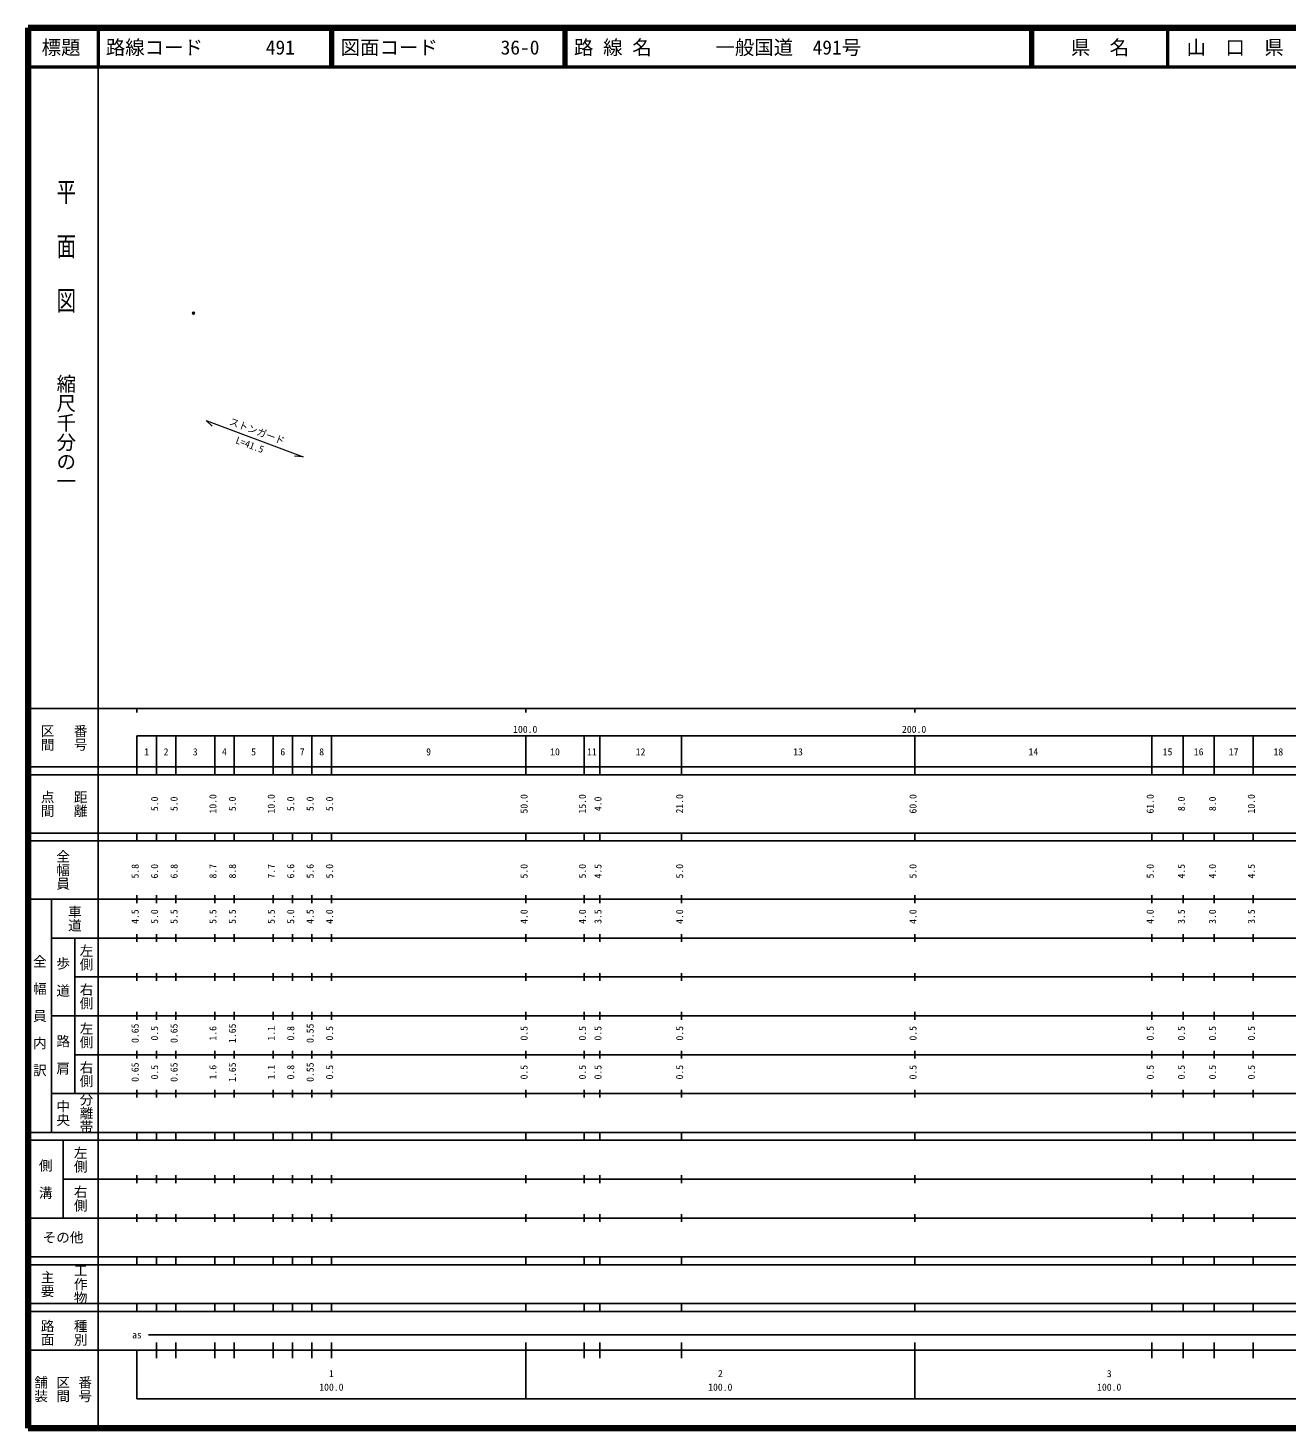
# Model space of a CAD drawing. Units: millimetres on the paper. Extents: x 40 to 680, y 20 to 380.
# Drawn here: x 40 to 363.7, y 20 to 380 of the extents above; entities that cross this region are included whole.
import ezdxf
from ezdxf.enums import TextEntityAlignment as Align

# ---------------------------------------------------------------- set-up
doc = ezdxf.new("R2010")
doc.units = ezdxf.units.MM
doc.header["$PDMODE"] = 32
doc.header["$PDSIZE"] = 0.5
doc.layers.add('M-OTRS', color=6, linetype='Continuous')
doc.layers.add('M-TTL-TXT', color=7, linetype='Continuous')
for name, color, linetype, lineweight in [('M-STR-HTXT', 7, 'Continuous', 13), ('M-TTL', 2, 'Continuous', 140), ('M-TTL-BAND', 7, 'Continuous', 25), ('M-TTL-LINE', 7, 'Continuous', 50)]:
    doc.layers.add(name, color=color, linetype=linetype, lineweight=lineweight)
doc.styles.add('@ＭＳ ゴシック', font='')
doc.styles.add('ＭＳ ゴシック', font='')
doc.styles.get('@ＭＳ ゴシック').set_extended_font_data('@MS Gothic')
doc.styles.get('ＭＳ ゴシック').set_extended_font_data('MS Gothic')

msp = doc.modelspace()

# ---------------------------------------------------------------- linework, layer by layer
at = {"layer": 'M-OTRS'}
msp.add_point((82.584, 306.703), dxfattribs=at)
at = {"layer": 'M-STR-HTXT'}
for p, q in [((85.799, 279.083), (110.718, 269.728)), ((85.799, 279.083), (87.358, 277.636)), ((110.718, 269.728), (108.532, 269.897))]:
    msp.add_line(p, q, dxfattribs=at)
at = {"layer": 'M-TTL'}
for p, q in [((40, 380), (40, 20)), ((680, 380), (40, 380)), ((40, 20), (680, 20))]:
    msp.add_line(p, q, dxfattribs=at)
at = {"layer": 'M-TTL-BAND'}
for p, q in [((58, 370), (58, 20)), ((40, 205), (579, 205)), ((68, 205), (68, 204)), ((168, 205), (168, 204)), ((268, 205), (268, 204)), ((68, 198), (579, 198)), ((68, 198), (68, 188)), ((73, 188), (73, 198)), ((78, 188), (78, 198)), ((88, 188), (88, 198)), ((93, 188), (93, 198)), ((103, 188), (103, 198)), ((108, 188), (108, 198)), ((113, 188), (113, 198)), ((118, 188), (118, 198)), ((168, 188), (168, 198)), ((183, 188), (183, 198)), ((187, 188), (187, 198)), ((208, 188), (208, 198)), ((268, 188), (268, 198)), ((329, 188), (329, 198)), ((337, 188), (337, 198)), ((345, 188), (345, 198)), ((355, 188), (355, 198)), ((40, 190), (579, 190)), ((40, 188), (579, 188)), ((40, 173), (579, 173)), ((68, 171), (68, 173)), ((73, 171), (73, 173)), ((78, 171), (78, 173)), ((88, 171), (88, 173)), ((93, 171), (93, 173)), ((103, 171), (103, 173)), ((108, 171), (108, 173)), ((113, 171), (113, 173)), ((118, 171), (118, 173)), ((168, 171), (168, 173)), ((183, 171), (183, 173)), ((187, 171), (187, 173)), ((208, 171), (208, 173)), ((268, 171), (268, 173)), ((329, 171), (329, 173)), ((337, 171), (337, 173)), ((345, 171), (345, 173)), ((355, 171), (355, 173)), ((40, 171), (579, 171)), ((40, 156), (579, 156)), ((46, 96), (46, 156)), ((68, 155), (68, 157)), ((73, 155), (73, 157)), ((78, 155), (78, 157)), ((88, 155), (88, 157)), ((93, 155), (93, 157)), ((103, 155), (103, 157)), ((108, 155), (108, 157)), ((113, 155), (113, 157)), ((118, 155), (118, 157)), ((168, 155), (168, 157)), ((183, 155), (183, 157)), ((187, 155), (187, 157)), ((208, 155), (208, 157)), ((268, 155), (268, 157)), ((329, 155), (329, 157)), ((337, 155), (337, 157)), ((345, 155), (345, 157)), ((355, 155), (355, 157)), ((46, 146), (579, 146)), ((52, 146), (52, 106)), ((68, 145), (68, 147)), ((73, 145), (73, 147)), ((78, 145), (78, 147)), ((88, 145), (88, 147)), ((93, 145), (93, 147)), ((103, 145), (103, 147)), ((108, 145), (108, 147)), ((113, 145), (113, 147)), ((118, 145), (118, 147)), ((168, 145), (168, 147)), ((183, 145), (183, 147)), ((187, 145), (187, 147)), ((208, 145), (208, 147)), ((268, 145), (268, 147)), ((329, 145), (329, 147)), ((337, 145), (337, 147)), ((345, 145), (345, 147)), ((355, 145), (355, 147)), ((68, 135), (68, 137)), ((73, 135), (73, 137)), ((78, 135), (78, 137)), ((88, 135), (88, 137)), ((93, 135), (93, 137)), ((103, 135), (103, 137)), ((108, 135), (108, 137)), ((113, 135), (113, 137)), ((118, 135), (118, 137)), ((168, 135), (168, 137)), ((183, 135), (183, 137)), ((187, 135), (187, 137)), ((208, 135), (208, 137)), ((268, 135), (268, 137)), ((329, 135), (329, 137)), ((337, 135), (337, 137)), ((345, 135), (345, 137)), ((355, 135), (355, 137)), ((52, 136), (579, 136)), ((46, 126), (579, 126)), ((68, 125), (68, 127)), ((73, 125), (73, 127)), ((78, 125), (78, 127)), ((88, 125), (88, 127)), ((93, 125), (93, 127)), ((103, 125), (103, 127)), ((108, 125), (108, 127)), ((113, 125), (113, 127)), ((118, 125), (118, 127)), ((168, 125), (168, 127)), ((183, 125), (183, 127)), ((187, 125), (187, 127)), ((208, 125), (208, 127)), ((268, 125), (268, 127)), ((329, 125), (329, 127)), ((337, 125), (337, 127)), ((345, 125), (345, 127)), ((355, 125), (355, 127)), ((52, 116), (579, 116)), ((68, 115), (68, 117)), ((73, 115), (73, 117)), ((78, 115), (78, 117)), ((88, 115), (88, 117)), ((93, 115), (93, 117)), ((103, 115), (103, 117)), ((108, 115), (108, 117)), ((113, 115), (113, 117)), ((118, 115), (118, 117)), ((168, 115), (168, 117)), ((183, 115), (183, 117)), ((187, 115), (187, 117)), ((208, 115), (208, 117)), ((268, 115), (268, 117)), ((329, 115), (329, 117)), ((337, 115), (337, 117)), ((345, 115), (345, 117)), ((355, 115), (355, 117)), ((46, 106), (579, 106)), ((68, 105), (68, 107)), ((73, 105), (73, 107)), ((78, 105), (78, 107)), ((88, 105), (88, 107)), ((93, 105), (93, 107)), ((103, 105), (103, 107)), ((108, 105), (108, 107)), ((113, 105), (113, 107)), ((118, 105), (118, 107)), ((168, 105), (168, 107)), ((183, 105), (183, 107)), ((187, 105), (187, 107)), ((208, 105), (208, 107)), ((268, 105), (268, 107)), ((329, 105), (329, 107)), ((337, 105), (337, 107)), ((345, 105), (345, 107)), ((355, 105), (355, 107)), ((40, 96), (579, 96)), ((40, 94), (579, 94)), ((49, 94), (49, 74)), ((68, 94), (68, 96)), ((73, 94), (73, 96)), ((78, 94), (78, 96)), ((88, 94), (88, 96)), ((93, 94), (93, 96)), ((103, 94), (103, 96)), ((108, 94), (108, 96)), ((113, 94), (113, 96)), ((118, 94), (118, 96)), ((168, 94), (168, 96)), ((183, 94), (183, 96)), ((187, 94), (187, 96)), ((208, 94), (208, 96)), ((268, 94), (268, 96)), ((329, 94), (329, 96)), ((337, 94), (337, 96)), ((345, 94), (345, 96)), ((355, 94), (355, 96)), ((49, 84), (579, 84)), ((68, 83), (68, 85)), ((73, 83), (73, 85)), ((78, 83), (78, 85)), ((88, 83), (88, 85)), ((93, 83), (93, 85)), ((103, 83), (103, 85)), ((108, 83), (108, 85)), ((113, 83), (113, 85)), ((118, 83), (118, 85)), ((168, 83), (168, 85)), ((183, 83), (183, 85)), ((187, 83), (187, 85)), ((208, 83), (208, 85)), ((268, 83), (268, 85)), ((329, 83), (329, 85)), ((337, 83), (337, 85)), ((345, 83), (345, 85)), ((355, 83), (355, 85)), ((40, 74), (579, 74)), ((68, 73), (68, 75)), ((73, 73), (73, 75)), ((78, 73), (78, 75)), ((88, 73), (88, 75)), ((93, 73), (93, 75)), ((103, 73), (103, 75)), ((108, 73), (108, 75)), ((113, 73), (113, 75)), ((118, 73), (118, 75)), ((168, 73), (168, 75)), ((183, 73), (183, 75)), ((187, 73), (187, 75)), ((208, 73), (208, 75)), ((268, 73), (268, 75)), ((329, 73), (329, 75)), ((337, 73), (337, 75)), ((345, 73), (345, 75)), ((355, 73), (355, 75)), ((40, 64), (579, 64)), ((40, 62), (579, 62)), ((68, 62), (68, 64)), ((73, 62), (73, 64)), ((78, 62), (78, 64)), ((88, 62), (88, 64)), ((93, 62), (93, 64)), ((103, 62), (103, 64)), ((108, 62), (108, 64)), ((113, 62), (113, 64)), ((118, 62), (118, 64)), ((168, 62), (168, 64)), ((183, 62), (183, 64)), ((187, 62), (187, 64)), ((208, 62), (208, 64)), ((268, 62), (268, 64)), ((329, 62), (329, 64)), ((337, 62), (337, 64)), ((345, 62), (345, 64)), ((355, 62), (355, 64)), ((40, 52), (579, 52)), ((68, 50), (68, 52)), ((73, 50), (73, 52)), ((78, 50), (78, 52)), ((88, 50), (88, 52)), ((93, 50), (93, 52)), ((103, 50), (103, 52)), ((108, 50), (108, 52)), ((113, 50), (113, 52)), ((118, 50), (118, 52)), ((168, 50), (168, 52)), ((183, 50), (183, 52)), ((187, 50), (187, 52)), ((208, 50), (208, 52)), ((268, 50), (268, 52)), ((329, 50), (329, 52)), ((337, 50), (337, 52)), ((345, 50), (345, 52)), ((355, 50), (355, 52)), ((40, 50), (579, 50)), ((71, 44), (474.5, 44)), ((40, 40), (579, 40)), ((68, 40), (68, 27.5)), ((73, 38), (73, 42)), ((78, 38), (78, 42)), ((88, 38), (88, 42)), ((93, 38), (93, 42)), ((103, 38), (103, 42)), ((108, 38), (108, 42)), ((113, 38), (113, 42)), ((118, 38), (118, 42)), ((168, 27.5), (168, 42)), ((183, 38), (183, 42)), ((187, 38), (187, 42)), ((208, 38), (208, 42)), ((268, 27.5), (268, 42)), ((329, 38), (329, 42)), ((337, 38), (337, 42)), ((345, 38), (345, 42)), ((355, 38), (355, 42)), ((68, 27.5), (579, 27.5))]:
    msp.add_line(p, q, dxfattribs=at)
at = {"layer": 'M-TTL-LINE'}
for p, q in [((58, 380), (58, 370)), ((117.75, 380), (117.75, 370)), ((118.25, 380), (118.25, 370)), ((177.75, 380), (177.75, 370)), ((178.25, 380), (178.25, 370)), ((297.75, 380), (297.75, 370)), ((298.25, 380), (298.25, 370)), ((333, 380), (333, 370)), ((40, 370), (680, 370))]:
    msp.add_line(p, q, dxfattribs=at)

# ---------------------------------------------------------------- texts
at = {"layer": 'M-STR-HTXT', "style": 'ＭＳ ゴシック'}
for s, p in [('ストンガード', (98.393, 274.943)), ('L=41.5', (96.522, 271.443))]:
    msp.add_text(s, height=1.833, rotation=339.486, dxfattribs=at).set_placement(p, align=Align.BOTTOM_CENTER)
at = {"layer": 'M-TTL-BAND', "style": '@ＭＳ ゴシック', "width": 1.4}
msp.add_text('平  面  図', height=3.666, rotation=270, dxfattribs=at).set_placement((49.777, 306.475), align=Align.MIDDLE_RIGHT)
at = {"layer": 'M-TTL-BAND', "style": '@ＭＳ ゴシック'}
msp.add_text('縮尺千分の一', height=3.666, rotation=270, dxfattribs=at).set_placement((49.777, 261.03), align=Align.MIDDLE_RIGHT)
for s, p in [('区間', (45, 197.5)), ('番号', (53.5, 197.5)), ('点間', (45, 180.5)), ('距離', (53.5, 180.5)), ('全幅員', (49, 163.5)), ('車道', (52, 151)), ('左側', (55, 141)), ('全\u3000幅\u3000員\u3000内\u3000訳', (43, 126)), ('歩\u3000道', (49, 136)), ('右側', (55, 131)), ('左側', (55, 121)), ('路\u3000肩', (49, 116)), ('右側', (55, 111)), ('分離帯', (55, 101)), ('中央', (49, 101)), ('左側', (53.5, 89)), ('側\u3000溝', (44.5, 84)), ('右側', (53.5, 79)), ('工作物', (53.5, 57)), ('主要', (45, 57)), ('路面', (45, 44.5)), ('種別', (53.5, 44.5)), ('舗装', (43.333, 30)), ('区間', (49, 30)), ('番号', (54.667, 30))]:
    msp.add_text(s, height=2.566, rotation=270, dxfattribs=at).set_placement(p, align=Align.MIDDLE_CENTER)
at = {"layer": 'M-TTL-BAND', "style": 'ＭＳ ゴシック'}
for s, p in [('100.0', (167.844, 198.195)), ('200.0', (267.844, 198.195)), ('1', (70.5, 192.405)), ('2', (75.5, 192.405)), ('3', (83, 192.405)), ('4', (90.5, 192.405)), ('5', (98, 192.405)), ('6', (105.5, 192.405)), ('7', (110.5, 192.405)), ('8', (115.5, 192.405)), ('9', (143, 192.405)), ('10', (175.5, 192.405)), ('11', (185, 192.405)), ('12', (197.5, 192.405)), ('13', (238, 192.405)), ('14', (298.5, 192.405)), ('15', (333, 192.405)), ('16', (341, 192.405)), ('17', (350, 192.405)), ('18', (361.5, 192.405)), ('as', (68, 42.5)), ('1', (118, 32.523)), ('2', (218, 32.523)), ('3', (318, 32.523)), ('100.0', (118, 29.033)), ('100.0', (218, 29.033)), ('100.0', (318, 29.033))]:
    msp.add_text(s, height=1.833, dxfattribs=at).set_placement(p, align=Align.BOTTOM_CENTER)
for s, p in [('5.0', (74, 180.5)), ('5.0', (79, 180.5)), ('10.0', (89, 180.5)), ('5.0', (94, 180.5)), ('10.0', (104, 180.5)), ('5.0', (109, 180.5)), ('5.0', (114, 180.5)), ('5.0', (119, 180.5)), ('50.0', (169, 180.5)), ('15.0', (184, 180.5)), ('4.0', (188, 180.5)), ('21.0', (209, 180.5)), ('60.0', (269, 180.5)), ('61.0', (330, 180.5)), ('8.0', (338, 180.5)), ('8.0', (346, 180.5)), ('10.0', (356, 180.5)), ('5.8', (69, 163.174)), ('6.0', (74, 163.174)), ('6.8', (79, 163.174)), ('8.7', (89, 163.174)), ('8.8', (94, 163.174)), ('7.7', (104, 163.174)), ('6.6', (109, 163.174)), ('5.6', (114, 163.174)), ('5.0', (119, 163.174)), ('5.0', (169, 163.174)), ('5.0', (184, 163.174)), ('4.5', (188, 163.174)), ('5.0', (209, 163.174)), ('5.0', (269, 163.174)), ('5.0', (330, 163.174)), ('4.5', (338, 163.174)), ('4.0', (346, 163.174)), ('4.5', (356, 163.174)), ('4.5', (69, 151.5)), ('5.0', (74, 151.5)), ('5.5', (79, 151.5)), ('5.5', (89, 151.5)), ('5.5', (94, 151.5)), ('5.5', (104, 151.5)), ('5.0', (109, 151.5)), ('4.5', (114, 151.5)), ('4.0', (119, 151.5)), ('4.0', (169, 151.5)), ('4.0', (184, 151.5)), ('3.5', (188, 151.5)), ('4.0', (209, 151.5)), ('4.0', (269, 151.5)), ('4.0', (330, 151.5)), ('3.5', (338, 151.5)), ('3.0', (346, 151.5)), ('3.5', (356, 151.5)), ('0.65', (69, 121.5)), ('0.5', (74, 121.5)), ('0.65', (79, 121.5)), ('1.6', (89, 121.5)), ('1.65', (94, 121.5)), ('1.1', (104, 121.5)), ('0.8', (109, 121.5)), ('0.55', (114, 121.5)), ('0.5', (119, 121.5)), ('0.5', (169, 121.5)), ('0.5', (184, 121.5)), ('0.5', (188, 121.5)), ('0.5', (209, 121.5)), ('0.5', (269, 121.5)), ('0.5', (330, 121.5)), ('0.5', (338, 121.5)), ('0.5', (346, 121.5)), ('0.5', (356, 121.5)), ('0.65', (69, 111.5)), ('0.5', (74, 111.5)), ('0.65', (79, 111.5)), ('1.6', (89, 111.5)), ('1.65', (94, 111.5)), ('1.1', (104, 111.5)), ('0.8', (109, 111.5)), ('0.55', (114, 111.5)), ('0.5', (119, 111.5)), ('0.5', (169, 111.5)), ('0.5', (184, 111.5)), ('0.5', (188, 111.5)), ('0.5', (209, 111.5)), ('0.5', (269, 111.5)), ('0.5', (330, 111.5)), ('0.5', (338, 111.5)), ('0.5', (346, 111.5)), ('0.5', (356, 111.5))]:
    msp.add_text(s, height=1.833, rotation=90, dxfattribs=at).set_placement(p, align=Align.BOTTOM_CENTER)
msp.add_text('その他', height=2.566, dxfattribs=at).set_placement((49, 69), align=Align.MIDDLE_CENTER)
at = {"layer": 'M-TTL-TXT', "style": 'ＭＳ ゴシック'}
for s, p in [('標題', (48.5, 375)), ('県\u3000名', (315.625, 375)), ('山\u3000口\u3000県', (350.375, 375))]:
    msp.add_text(s, height=3.666, dxfattribs=at).set_placement(p, align=Align.MIDDLE_CENTER)
for s, p in [('路線コード', (60, 375)), ('491', (101.142, 375)), ('図面コード', (120.38, 375)), ('36-0', (161.521, 375)), ('路 線 名', (180.38, 375)), ('一般国道\u3000491号', (216.734, 375))]:
    msp.add_text(s, height=3.666, dxfattribs=at).set_placement(p, align=Align.MIDDLE_LEFT)

doc.saveas('drawing.dxf')
